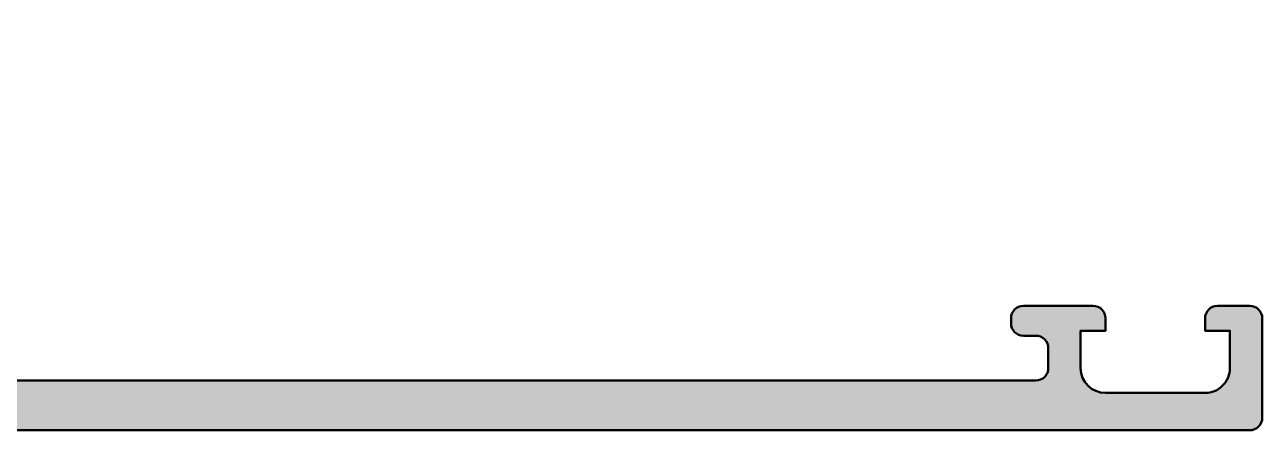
# Model space of a CAD drawing. Extents: x 0 to 125, y 0 to 90.
# Drawn here: x 75.25 to 125, y 0 to 16.3 of the extents above; entities that cross this region are included whole.
import ezdxf

# ---------------------------------------------------------------- set-up
doc = ezdxf.new("R2010")
doc.units = 0
doc.layers.add('0S-Alu contour', color=7, linetype='Continuous', lineweight=50)
doc.layers.add('0S-Alu hatch', color=252, linetype='Continuous', lineweight=25)

# ---------------------------------------------------------------- blocks, each defined once
blk = doc.blocks.new('462600__DC4B0508_6F7B_43ED_8499_FADACAE05569_')
at = {"layer": '0S-Alu hatch'}
h = blk.add_hatch(color=256, dxfattribs=at)
edge = h.paths.add_edge_path()
edge.add_line((74.1, 2.000000000000012), (68.02875295001209, 2.433660503570576))
edge.add_ellipse((68.1000011082842, 3.431119503563659), major_axis=(-1.000000378362112, 0), ratio=1, start_angle=8.537736391645012e-06, end_angle=85.91432110672321, ccw=False)
edge.add_line((67.1000007299221, 3.4311193546862), (67.1, 10.1))
edge.add_ellipse((67.60000124605585, 10.09999890522812), major_axis=(-0.5000012460570579, 0), ratio=1, start_angle=270.0000591444256, end_angle=359.999874550462, ccw=False)
edge.add_line((67.60000072992209, 10.60000015128491), (68.5, 10.60000000000001))
edge.add_arc((68.5000007299221, 11.10000015128491), 0.5000000000000054, 269.9999163571131, 360)
edge.add_line((69.0000007299221, 11.10000015128491), (69, 12.50000000000001))
edge.add_ellipse((69.07883803814127, 12.7675210153199), major_axis=(-0.2788959122965883, 0), ratio=1, start_angle=-1.1645299000762748, end_angle=73.57983452474019, ccw=False)
edge.add_line((68.7999997299221, 12.7731891512764), (68.799999, 13.2267829999915))
edge.add_ellipse((69.0788689094079, 13.23244226912594), major_axis=(-0.2789273269156459, 0), ratio=1, start_angle=-73.5752814329474, end_angle=1.1625769736543816, ccw=False)
edge.add_line((69.0000007299221, 13.4999871512764), (69, 15.37999799999998))
edge.add_arc((68.70000072992208, 15.37999815128489), 0.3000000000000256, 359.9999711101367, 449.9999999999973)
edge.add_line((68.7000007299221, 15.67999815128491), (67.72002568095719, 15.67999800000001))
edge.add_arc((67.72002641087931, 15.37999815128492), 0.2999999999999918, 90.00013940492664, 180)
edge.add_line((67.42002641087932, 15.37999815128491), (67.4200256809572, 12.62000000000002))
edge.add_ellipse((67.30002692700866, 12.61999890523735), major_axis=(-0.1199987539535444, 0), ratio=1, start_angle=89.99975356383732, end_angle=180.0005227158989, ccw=False)
edge.add_line((67.30002641087933, 12.50000015128492), (63.00000000000006, 12.50000000000001))
edge.add_ellipse((63.00000098818307, 13.00000025825994), major_axis=(-0.5000002582609074, 0), ratio=1, start_angle=1.2253957095254009e-05, end_angle=89.99988676262751, ccw=False)
edge.add_line((62.50000072992217, 13.00000015128485), (62.50000000000015, 13.70000000000009))
edge.add_line((62.50000000000015, 13.70000000000009), (63.88149545762246, 16.09282032302756))
edge.add_arc((63.76188094527395, 16.16188036663661), 0.1381197846482676, 329.9997942543821, 455.6225775508053)
edge.add_arc((64.23822397109576, 11.3233912894374), 4.999999999999651, 95.62257755079091, 160.0499003679459)
edge.add_ellipse((59.06827820932711, 13.20000015128459), major_axis=(-0.4999999999997212, 0), ratio=1, start_angle=90.00000000000489, end_angle=160.049900367944, ccw=False)
edge.add_line((59.06827820932715, 12.70000015128487), (44.93172252059498, 12.69999999999997))
edge.add_ellipse((44.9317235981731, 13.20000041769007), major_axis=(-0.5000004176912589, 0), ratio=1, start_angle=19.9501147349049, end_angle=89.99987651874648, ccw=False)
edge.add_arc((39.76177748874844, 11.32339128943787), 4.999999999999179, 19.95009963205356, 84.37742244920865)
edge.add_arc((40.23812051457027, 16.16188036663661), 0.1381197846482728, 84.3774224492096, 210.0000000000175)
edge.add_line((40.11850527229966, 16.09282047431243), (41.49999999999987, 13.70000000000004))
edge.add_line((41.49999999999987, 13.70000000000004), (41.49999999999994, 12.99999999999996))
edge.add_ellipse((41.00000124605409, 12.99999890523166), major_axis=(-0.4999987539470445, 0), ratio=1, start_angle=89.99994085547672, end_angle=180.000125449538, ccw=False)
edge.add_line((41.00000072992204, 12.50000015128488), (36.69997431904278, 12.5))
edge.add_ellipse((36.69997530723043, 12.62000025826151), major_axis=(-0.1200002582655726, 0), ratio=1, start_angle=5.107678987315012e-05, end_angle=89.99952817616747, ccw=False)
edge.add_line((36.57997504896491, 12.62000015128489), (36.5799743190428, 15.37999799999998))
edge.add_arc((36.2799750489649, 15.37999815128487), 0.3000000000000043, 359.9999711101367, 450)
edge.add_line((36.2799750489649, 15.67999815128488), (35.30000000000001, 15.67999799999999))
edge.add_arc((35.30000072992212, 15.37999815128487), 0.3000000000000131, 90.00013940492396, 180)
edge.add_line((35.00000072992211, 15.37999815128487), (35.00000000000001, 13.49998699999148))
edge.add_ellipse((34.92113449620823, 13.23244408287816), major_axis=(-0.2789246855081726, 0), ratio=1, start_angle=178.8370704464299, end_angle=253.57569450118422, ccw=False)
edge.add_line((35.20000172992212, 13.22678315127636), (35.20000100000001, 12.77318899999148))
edge.add_ellipse((34.92116536696438, 12.76751920183793), major_axis=(-0.2788932714525121, 0), ratio=1, start_angle=106.4197524022724, end_angle=181.1648824805518, ccw=False)
edge.add_line((35.00000072992211, 12.50000015128488), (35, 11.1))
edge.add_arc((35.50000072992209, 11.10000015128489), 0.4999999999999858, 180.0000173297123, 269.9999999999992)
edge.add_line((35.50000072992208, 10.6000001512849), (36.40000000000001, 10.60000000000001))
edge.add_ellipse((36.40000098818012, 10.100000258259), major_axis=(-0.4999997417419854, 0), ratio=1, start_angle=179.999987746043, end_angle=270.0001132371573, ccw=False)
edge.add_line((36.90000072992209, 10.10000015128492), (36.89999999999999, 3.431119203401317))
edge.add_ellipse((35.90000136109885, 3.43111803520417), major_axis=(-0.999998638901822, 0), ratio=1, start_angle=94.08558609440342, end_angle=180.0000669328046, ccw=False)
edge.add_line((35.97124777991002, 2.433660654855477), (29.89999999999998, 2.000000000000012))
edge.add_line((29.89999999999998, 2.000000000000012), (9.09999999999998, 1.999999999999999))
edge.add_ellipse((9.100000988183044, 2.500000258259949), major_axis=(-0.5000002582609269, 0), ratio=1, start_angle=1.2253957095254009e-05, end_angle=89.99988676262058, ccw=False)
edge.add_line((8.60000072992213, 2.500000151284898), (8.600000000000023, 3.299999999999996))
edge.add_ellipse((9.100001246055848, 3.299998905228134), major_axis=(-0.5000012460570242, 0), ratio=1, start_angle=270.0000591444199, end_angle=359.999874550462, ccw=False)
edge.add_line((9.100000729922131, 3.800000151284891), (9.600000000000023, 3.799999999999998))
edge.add_arc((9.600000729922131, 4.300000151284891), 0.4999999999999983, 269.9999163571129, 360)
edge.add_line((10.10000072992213, 4.300000151284891), (10.10000000000002, 4.499999999999994))
edge.add_arc((9.600000729922128, 4.500000151284892), 0.5000000000000018, 359.9999826492693, 449.9999999999996)
edge.add_line((9.600000729922131, 5.000000151284893), (6.800000000000014, 4.999999999999999))
edge.add_arc((6.800000729922119, 4.500000151284892), 0.5000000000000009, 90.00008364293738, 180)
edge.add_line((6.300000729922119, 4.500000151284891), (6.300000000000011, 4))
edge.add_line((6.300000000000011, 4), (7.300000000000011, 4))
edge.add_line((7.300000000000011, 4), (7.300000000000011, 2.500000000000002))
edge.add_ellipse((6.300001246054566, 2.499998905230804), major_axis=(-0.9999987539460445, 0), ratio=1, start_angle=89.99997042775232, end_angle=180.0000627218637, ccw=False)
edge.add_line((6.300000729922118, 1.500000151284893), (2.300000000000012, 1.499999999999998))
edge.add_ellipse((2.300000988182315, 2.500000258259714), major_axis=(-1.000000258260204, 0), ratio=1, start_angle=6.156649305921746e-06, end_angle=89.99994338133922, ccw=False)
edge.add_line((1.300000729922117, 2.500000151284894), (1.300000000000011, 3.999999999999998))
edge.add_line((1.300000000000011, 3.999999999999998), (2.300000000000011, 3.999999999999999))
edge.add_line((2.300000000000011, 3.999999999999999), (2.300000000000011, 4.5))
edge.add_arc((1.800000729922119, 4.500000151284893), 0.499999999999999, 359.9999826492693, 450)
edge.add_line((1.800000729922118, 5.000000151284893), (0.5000000000000007, 5))
edge.add_arc((0.5000007299221072, 4.500000151284893), 0.5, 90.00008364293745, 180)
edge.add_line((7.299221072e-07, 4.500000151284893), (0, 0.5))
edge.add_arc((0.5000007299221068, 0.500000151284894), 0.5, 180.0000173297123, 270)
edge.add_line((0.5000007299221066, 1.512848939e-07), (124.5, 0))
edge.add_arc((124.5000007299221, 0.500000151284894), 0.5, 269.9999163571131, 360)
edge.add_line((125.0000007299221, 0.500000151284894), (125, 4.500000000000014))
edge.add_arc((124.5000007299221, 4.500000151284893), 0.5, 359.9999826492693, 450.0000000000016)
edge.add_line((124.5000007299221, 5.000000151284893), (123.1999999999999, 4.999999999999999))
edge.add_arc((123.2000007299221, 4.500000151284892), 0.5000000000000009, 90.00008364294075, 180)
edge.add_line((122.7000007299221, 4.500000151284872), (122.7, 3.999999999999999))
edge.add_line((122.7, 3.999999999999999), (123.7, 3.999999999999999))
edge.add_line((123.7, 3.999999999999999), (123.7, 2.499999999999992))
edge.add_ellipse((122.7000012460545, 2.499998905230825), major_axis=(-0.9999987539460613, 0), ratio=1, start_angle=89.99997042775158, end_angle=180.0000627218637, ccw=False)
edge.add_line((122.700000729922, 1.500000151284891), (118.7, 1.499999999999999))
edge.add_ellipse((118.7000009881823, 2.500000258259715), major_axis=(-1.000000258260204, 0), ratio=1, start_angle=6.156649305921746e-06, end_angle=89.99994338133911, ccw=False)
edge.add_line((117.7000007299221, 2.500000151284905), (117.7, 4))
edge.add_line((117.7, 4), (118.7, 4))
edge.add_line((118.7, 4), (118.7, 4.499999999999997))
edge.add_arc((118.2000007299221, 4.500000151284893), 0.5, 359.9999826492693, 450)
edge.add_line((118.2000007299221, 5.000000151284893), (115.3999999999999, 5))
edge.add_arc((115.400000729922, 4.500000151284901), 0.4999999999999929, 90.00008364293588, 180)
edge.add_line((114.9000007299221, 4.500000151284904), (114.9, 4.300000000000009))
edge.add_arc((115.4000007299221, 4.300000151284905), 0.5, 180.0000173297123, 270.0000000000017)
edge.add_line((115.4000007299221, 3.800000151284905), (115.8999999999999, 3.799999999999998))
edge.add_ellipse((115.90000098818, 3.300000258258976), major_axis=(-0.4999997417419987, 0), ratio=1, start_angle=179.999987746043, end_angle=270.0001132371606, ccw=False)
edge.add_line((116.400000729922, 3.300000151284903), (116.4, 2.500000000000003))
edge.add_ellipse((115.9000012460541, 2.499998905231693), major_axis=(-0.4999987539470729, 0), ratio=1, start_angle=89.99994085547831, end_angle=180.000125449538, ccw=False)
edge.add_line((115.9000007299221, 2.000000151284881), (74.1, 2.000000000000012))
edge = h.paths.add_edge_path()
edge.add_ellipse((65.1000007299221, 10.4000001512849), major_axis=(-0.5, 0), ratio=1, start_angle=180, end_angle=270, ccw=False)
edge.add_line((65.6000007299221, 10.4000001512849), (65.6000007299221, 2.200000151284887))
edge.add_ellipse((65.1000007299221, 2.200000151284887), major_axis=(-0.5, 0), ratio=1, start_angle=89.99991635711308, end_angle=180, ccw=False)
edge.add_line((65.1, 1.699999999999993), (38.90000072992209, 1.700000151284887))
edge.add_ellipse((38.90000072992209, 2.200000151284887), major_axis=(-0.5, 0), ratio=1, start_angle=1.732971230694602e-05, end_angle=90, ccw=False)
edge.add_line((38.39999999999998, 2.199999999999993), (38.40000072992209, 10.4000001512849))
edge.add_ellipse((38.90000072992209, 10.4000001512849), major_axis=(-0.5, 0), ratio=1, start_angle=270.0000836429375, end_angle=360, ccw=False)
edge.add_line((38.89999999999999, 10.90000000000001), (65.1000007299221, 10.9000001512849))
at = {"layer": '0S-Alu contour', "color": 7}
for points in [[(40.11850527229966, 16.09282047431243), (41.49999999999987, 13.70000000000004), (41.49999999999994, 12.99999999999996)], [(62.50000072992217, 13.00000015128485), (62.50000000000015, 13.70000000000009), (63.88149545762246, 16.09282032302756)], [(36.2799750489649, 15.67999815128488), (35.30000000000001, 15.67999799999999)], [(68.7000007299221, 15.67999815128491), (67.72002568095719, 15.67999800000001)], [(35.00000072992211, 15.37999815128487), (35.00000000000001, 13.49998699999148)], [(36.57997504896491, 12.62000015128489), (36.5799743190428, 15.37999799999998)], [(67.42002641087932, 15.37999815128491), (67.4200256809572, 12.62000000000002)], [(69.0000007299221, 13.4999871512764), (69, 15.37999799999998)], [(35.20000172992212, 13.22678315127636), (35.20000100000001, 12.77318899999148)], [(68.7999997299221, 12.7731891512764), (68.799999, 13.2267829999915)], [(35.00000072992211, 12.50000015128488), (35, 11.1)], [(41.00000072992204, 12.50000015128488), (36.69997431904278, 12.5)], [(59.06827820932715, 12.70000015128487), (44.93172252059498, 12.69999999999997)], [(67.30002641087933, 12.50000015128492), (63.00000000000006, 12.50000000000001)], [(69.0000007299221, 11.10000015128491), (69, 12.50000000000001)], [(35.50000072992208, 10.6000001512849), (36.40000000000001, 10.60000000000001)], [(38.89999999999999, 10.90000000000001), (65.1000007299221, 10.9000001512849)], [(67.60000072992209, 10.60000015128491), (68.5, 10.60000000000001)], [(36.90000072992209, 10.10000015128492), (36.89999999999999, 3.431119203401317)], [(38.39999999999998, 2.199999999999993), (38.40000072992209, 10.4000001512849)], [(65.6000007299221, 10.4000001512849), (65.6000007299221, 2.200000151284887)], [(67.1000007299221, 3.4311193546862), (67.1, 10.1)], [(1.800000729922118, 5.000000151284893), (0.5000000000000007, 5)], [(9.600000729922131, 5.000000151284893), (6.800000000000014, 4.999999999999999)], [(118.2000007299221, 5.000000151284893), (115.3999999999999, 5)], [(124.5000007299221, 5.000000151284893), (123.1999999999999, 4.999999999999999)], [(7.299221072e-07, 4.500000151284893), (0, 0.5)], [(1.300000729922117, 2.500000151284894), (1.300000000000011, 3.999999999999998), (2.300000000000011, 3.999999999999999), (2.300000000000011, 4.5)], [(6.300000729922119, 4.500000151284891), (6.300000000000011, 4), (7.300000000000011, 4), (7.300000000000011, 2.500000000000002)], [(10.10000072992213, 4.300000151284891), (10.10000000000002, 4.499999999999994)], [(114.9000007299221, 4.500000151284904), (114.9, 4.300000000000009)], [(117.7000007299221, 2.500000151284905), (117.7, 4), (118.7, 4), (118.7, 4.499999999999997)], [(122.7000007299221, 4.500000151284872), (122.7, 3.999999999999999), (123.7, 3.999999999999999), (123.7, 2.499999999999992)], [(125.0000007299221, 0.500000151284894), (125, 4.500000000000014)], [(9.100000729922131, 3.800000151284891), (9.600000000000023, 3.799999999999998)], [(115.4000007299221, 3.800000151284905), (115.8999999999999, 3.799999999999998)], [(8.60000072992213, 2.500000151284898), (8.600000000000023, 3.299999999999996)], [(116.400000729922, 3.300000151284903), (116.4, 2.500000000000003)], [(35.97124777991002, 2.433660654855477), (29.89999999999998, 2.000000000000012), (9.09999999999998, 1.999999999999999)], [(74.1, 2.000000000000012), (68.02875295001209, 2.433660503570576)], [(115.9000007299221, 2.000000151284881), (74.1, 2.000000000000012)], [(6.300000729922118, 1.500000151284893), (2.300000000000012, 1.499999999999998)], [(65.1, 1.699999999999993), (38.90000072992209, 1.700000151284887)], [(122.700000729922, 1.500000151284891), (118.7, 1.499999999999999)], [(0.5000007299221066, 1.512848939e-07), (124.5, 0)]]:
    blk.add_lwpolyline(points, dxfattribs=at)
for centre, radius, start, end in [((40.23812051457027, 16.16188036663661), 0.1381197846482728, 84.3774224492096, 210.0000000000175), ((39.76177748874844, 11.32339128943787), 4.999999999999179, 19.95009963205356, 84.37742244920865), ((64.23822397109576, 11.3233912894374), 4.999999999999651, 95.62257755079091, 160.0499003679459), ((63.76188094527395, 16.16188036663661), 0.1381197846482676, 329.9997942543821, 95.62257755080539), ((35.30000072992212, 15.37999815128487), 0.3000000000000131, 90.00013940492396, 180), ((36.2799750489649, 15.37999815128487), 0.3000000000000043, 359.9999711101367, 90), ((67.72002641087931, 15.37999815128492), 0.2999999999999918, 90.00013940492664, 180), ((68.70000072992208, 15.37999815128489), 0.3000000000000256, 359.9999711101367, 89.99999999999729), ((35.50000072992209, 11.10000015128489), 0.4999999999999858, 180.0000173297123, 269.9999999999992), ((68.5000007299221, 11.10000015128491), 0.5000000000000054, 269.9999163571131, 0), ((0.5000007299221072, 4.500000151284893), 0.5, 90.00008364293745, 180), ((1.800000729922119, 4.500000151284893), 0.499999999999999, 359.9999826492693, 90.0000000000001), ((6.800000729922119, 4.500000151284892), 0.5000000000000009, 90.00008364293738, 180), ((9.600000729922128, 4.500000151284892), 0.5000000000000018, 359.9999826492693, 89.99999999999959), ((115.400000729922, 4.500000151284901), 0.4999999999999929, 90.00008364293588, 180), ((118.2000007299221, 4.500000151284893), 0.5, 359.9999826492693, 90), ((123.2000007299221, 4.500000151284892), 0.5000000000000009, 90.00008364294075, 180), ((124.5000007299221, 4.500000151284893), 0.5, 359.9999826492693, 90.0000000000016), ((9.600000729922131, 4.300000151284891), 0.4999999999999983, 269.9999163571129, 0), ((115.4000007299221, 4.300000151284905), 0.5, 180.0000173297123, 270.0000000000017), ((0.5000007299221068, 0.500000151284894), 0.5, 180.0000173297123, 270), ((124.5000007299221, 0.500000151284894), 0.5, 269.9999163571131, 0)]:
    blk.add_arc(centre, radius, start, end, dxfattribs=at)
at = {"layer": '0S-Alu contour', "color": 7, "extrusion": (0, 0, -1)}
for centre, radius, start, end in [((-34.92113449620823, 13.23244408287816), 0.2789246855081726, 106.4243054988158, 181.1629295535702), ((-69.0788689094079, 13.23244226912594), 0.2789273269156459, 358.8374230263456, 73.57528143294738), ((-41.00000124605409, 12.99999890523166), 0.4999987539470445, 179.999874550462, 270.0000591445233), ((-44.9317235981731, 13.20000041769007), 0.5000004176912589, 270.0001234812535, 340.0498852650951), ((-59.06827820932711, 13.20000015128459), 0.4999999999997212, 199.9500996320561, 269.9999999999951), ((-63.00000098818307, 13.00000025825994), 0.5000002582609074, 270.0001132373725, 359.9999877460429), ((-34.92116536696438, 12.76751920183793), 0.2788932714525121, 178.8351175194482, 253.5802475977276), ((-36.69997530723043, 12.62000025826151), 0.1200002582655726, 270.0004718238325, 359.9999489232101), ((-67.30002692700866, 12.61999890523735), 0.1199987539535444, 179.9994772841011, 270.0002464361628), ((-69.07883803814127, 12.7675210153199), 0.2788959122965883, 286.4201654752598, 1.164529900076207), ((-36.40000098818012, 10.100000258259), 0.4999997417419854, 89.9998867628427, 180.0000122539571), ((-38.90000072992209, 10.4000001512849), 0.5, 0, 89.9999163570625), ((-65.1000007299221, 10.4000001512849), 0.5, 90, 180), ((-67.60000124605585, 10.09999890522812), 0.5000012460570579, 0.0001254495380173, 89.9999408555744), ((-9.100001246055848, 3.299998905228134), 0.5000012460570242, 0.0001254495380173, 89.99994085558009), ((-115.90000098818, 3.300000258258976), 0.4999997417419987, 89.99988676283944, 180.0000122539571), ((-35.90000136109885, 3.43111803520417), 0.999998638901822, 179.9999330671954, 265.9144139055966), ((-68.1000011082842, 3.431119503563659), 1.000000378362112, 274.0856788932768, 359.9999914622636), ((-2.300000988182315, 2.500000258259714), 1.000000258260204, 270.0000566186608, 359.9999938433507), ((-6.300001246054566, 2.499998905230804), 0.9999987539460445, 179.9999372781363, 270.0000295722478), ((-9.100000988183044, 2.500000258259949), 0.5000002582609269, 270.0001132373794, 359.9999877460429), ((-115.9000012460541, 2.499998905231693), 0.4999987539470729, 179.999874550462, 270.0000591445217), ((-118.7000009881823, 2.500000258259715), 1.000000258260204, 270.0000566186609, 359.9999938433507), ((-122.7000012460545, 2.499998905230825), 0.9999987539460613, 179.9999372781363, 270.0000295722484), ((-38.90000072992209, 2.200000151284887), 0.5, 270, 359.9999826702877), ((-65.1000007299221, 2.200000151284887), 0.5, 180, 270.0000836428869)]:
    blk.add_arc(centre, radius, start, end, dxfattribs=at)
blk = doc.blocks.new('442500__001D7B58_5573_4E10_B20D_87C88B056D26_')
at = {"layer": '0S-Alu contour', "color": 7}
blk.add_blockref('462600__DC4B0508_6F7B_43ED_8499_FADACAE05569_', (0, 0), dxfattribs=at)

msp = doc.modelspace()

# ---------------------------------------------------------------- block references
at = {"layer": '0S-Alu contour', "color": 7}
msp.add_blockref('442500__001D7B58_5573_4E10_B20D_87C88B056D26_', (0, 0), dxfattribs=at)

doc.saveas('drawing.dxf')
